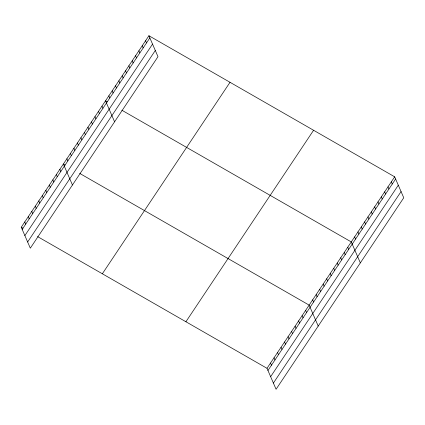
<?xml version="1.0" encoding="UTF-8"?>
<svg xmlns="http://www.w3.org/2000/svg" width="425" height="425" viewBox="0 0 425 425"><rect width="100%" height="100%" fill="white"/><g stroke="black" fill="none" stroke-linecap="round" stroke-linejoin="round"><path stroke-width="0.64" d="M148.92 35.737L157.988 56.69L30.318 248.173L21.25 227.221L148.92 35.737L394.682 176.827L403.75 197.779L276.08 389.263L267.012 368.31L37.581 236.597M22.19 229.394L149.86 37.91M24.873 235.593L152.543 44.11M27.636 241.979L155.306 50.495M102.351 273.78L230.021 82.296M185.911 321.752L313.581 130.268M267.012 368.31L394.682 176.827M267.952 370.483L395.622 178.999M270.635 376.678L398.305 185.194M273.397 383.063L401.067 191.579M107.201 101.814L105.512 100.842L114.58 121.794M121.848 110.218L351.273 241.931L360.342 262.884M65.073 165.001L63.383 164.034L72.447 184.987M79.714 173.411L309.145 305.118L318.213 326.071M21.25 227.221L22.939 228.193M391.345 181.836L392.286 184.004M388.004 186.841L388.944 189.013M384.668 191.85L385.608 194.023M381.326 196.86L382.266 199.028M377.99 201.864L378.93 204.037M374.648 206.874L375.588 209.047M371.312 211.884L372.247 214.057M367.97 216.888L368.911 219.061M364.629 221.898L365.569 224.071M361.293 226.907L362.233 229.08M357.951 231.912L358.891 234.085M354.615 236.922L355.555 239.094M347.762 247.196L348.702 249.369M344.255 252.461L345.196 254.633M340.744 257.725L341.684 259.898M337.232 262.995L338.172 265.163M333.721 268.26L334.661 270.433M330.209 273.525L331.149 275.697M326.697 278.789L327.638 280.962M323.186 284.054L324.126 286.227M319.674 289.324L320.615 291.497M316.168 294.589L317.108 296.762M312.657 299.853L313.597 302.026M305.633 310.383L306.574 312.556M302.122 315.653L303.062 317.826M298.61 320.918L299.551 323.09M295.099 326.182L296.039 328.355M291.587 331.447L292.527 333.62M288.081 336.712L289.016 338.884M284.569 341.982L285.51 344.154M281.058 347.246L281.998 349.419M145.578 40.747L146.519 42.92M277.546 352.511L278.487 354.684M142.242 45.757L143.183 47.924M274.035 357.776L274.975 359.948M138.901 50.761L139.841 52.934M270.523 363.04L271.463 365.213M135.564 55.771L136.505 57.943M132.223 60.78L133.163 62.953M128.887 65.785L129.827 67.957M125.545 70.794L126.485 72.967M122.209 75.804L123.149 77.977M118.867 80.808L119.808 82.981M115.531 85.818L116.471 87.991M112.189 90.828L113.13 93.001M108.853 95.832L109.793 98.005M102 106.107L102.94 108.279M98.488 111.377L99.429 113.544M94.977 116.641L95.917 118.814M91.471 121.906L92.411 124.079M87.959 127.171L88.899 129.343M84.448 132.435L85.388 134.608M80.936 137.705L81.876 139.873M77.424 142.97L78.365 145.143M73.913 148.235L74.853 150.407M70.401 153.499L71.342 155.672M66.89 158.764L67.83 160.937M59.872 169.299L60.812 171.472M56.36 174.563L57.301 176.736M52.849 179.828L53.789 182.001M49.337 185.093L50.278 187.266M45.826 190.363L46.766 192.53M42.314 195.627L43.254 197.8M38.803 200.892L39.743 203.065M35.296 206.157L36.231 208.33M31.785 211.422L32.725 213.594M28.273 216.692L29.213 218.864M24.762 221.956L25.702 224.129"/></g></svg>
